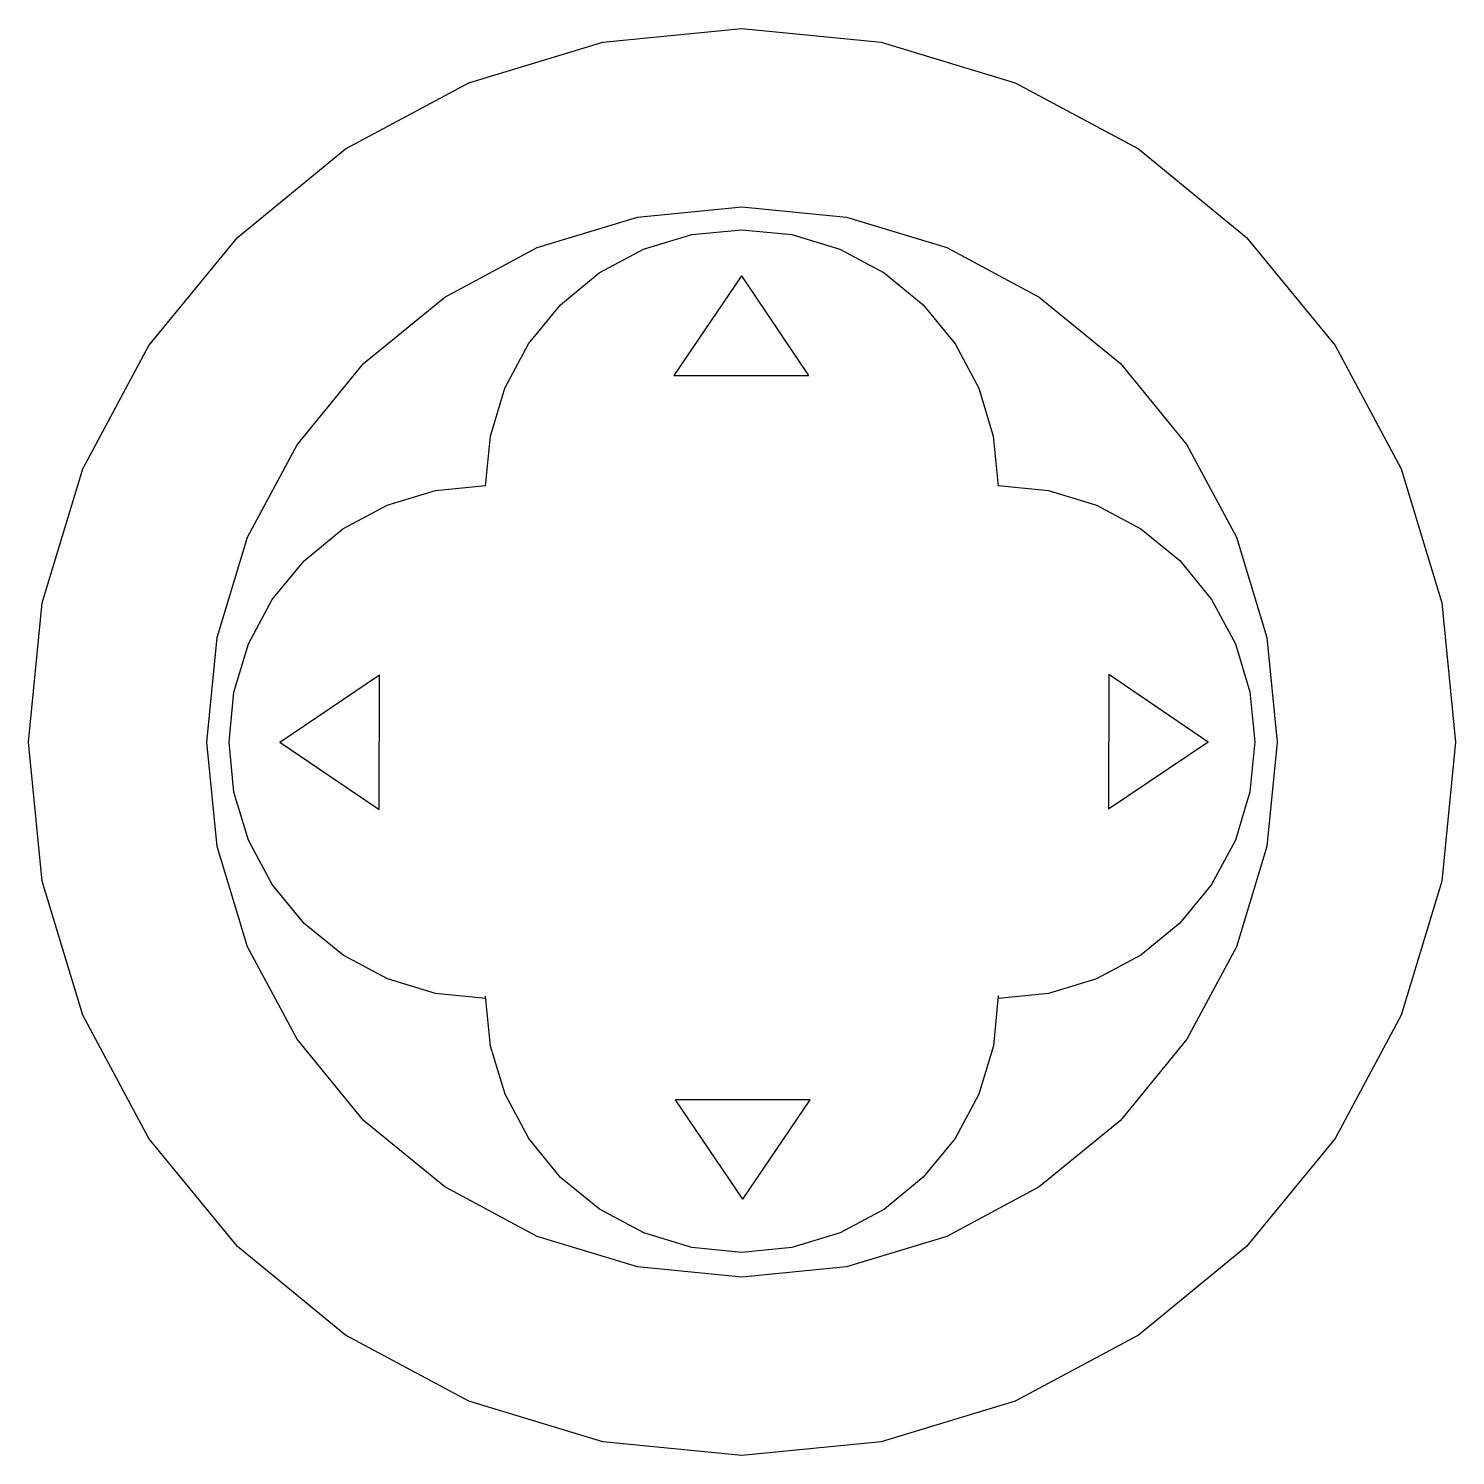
# Model space of a CAD drawing. Header units: millimetres. Extents: x -100 to 100, y -100 to 100.
import ezdxf

# ---------------------------------------------------------------- set-up
doc = ezdxf.new("R2010")
doc.units = ezdxf.units.MM

msp = doc.modelspace()

# ---------------------------------------------------------------- linework, layer by layer
at = {"color": 3}
for p, q in [((-19.49, 98.14), (0.02, 100.06)), ((0.02, 100.06), (19.53, 98.14)), ((-38.25, 92.45), (-19.49, 98.14)), ((19.53, 98.14), (38.29, 92.45)), ((-55.53, 83.21), (-38.25, 92.45)), ((38.29, 92.45), (55.58, 83.21)), ((-70.69, 70.77), (-55.53, 83.21)), ((55.58, 83.21), (70.73, 70.77)), ((-14.61, 73.62), (0.02, 75.06)), ((0.02, 75.06), (14.65, 73.62)), ((-28.68, 69.35), (-14.61, 73.62)), ((14.65, 73.62), (28.72, 69.35)), ((-83.12, 55.62), (-70.69, 70.77)), ((-13.76, 69.13), (-7.02, 71.18)), ((-7.02, 71.18), (-0.01, 71.87)), ((-0.01, 71.87), (7, 71.18)), ((7, 71.18), (13.75, 69.13)), ((70.73, 70.77), (83.17, 55.62)), ((-41.64, 62.42), (-28.68, 69.35)), ((-19.98, 65.8), (-13.76, 69.13)), ((13.75, 69.13), (19.96, 65.81)), ((28.72, 69.35), (41.69, 62.42)), ((-25.42, 61.33), (-19.98, 65.8)), ((-0.07, 65.38), (-9.52, 51.45)), ((-0.07, 65.38), (9.36, 51.44)), ((19.96, 65.81), (25.41, 61.34)), ((-53.01, 53.1), (-41.64, 62.42)), ((41.69, 62.42), (53.06, 53.1)), ((-29.89, 55.88), (-25.42, 61.33)), ((25.41, 61.34), (29.88, 55.89)), ((-92.37, 38.33), (-83.12, 55.62)), ((-33.21, 49.67), (-29.89, 55.88)), ((29.88, 55.89), (33.2, 49.68)), ((83.17, 55.62), (92.41, 38.33)), ((-62.34, 41.73), (-53.01, 53.1)), ((53.06, 53.1), (62.38, 41.73)), ((-9.52, 51.45), (9.36, 51.44)), ((-35.25, 42.92), (-33.21, 49.67)), ((33.2, 49.68), (35.24, 42.94)), ((-35.94, 35.91), (-35.25, 42.92)), ((35.24, 42.94), (35.93, 35.92)), ((-69.27, 28.76), (-62.34, 41.73)), ((62.38, 41.73), (69.31, 28.76)), ((-98.06, 19.57), (-92.37, 38.33)), ((92.41, 38.33), (98.1, 19.57)), ((-49.69, 33.27), (-42.95, 35.31)), ((-42.95, 35.31), (-35.94, 36)), ((35.95, 36), (42.96, 35.31)), ((42.96, 35.31), (49.71, 33.27)), ((-55.91, 29.94), (-49.69, 33.27)), ((49.71, 33.27), (55.92, 29.95)), ((-73.54, 14.7), (-69.27, 28.76)), ((-61.36, 25.47), (-55.91, 29.94)), ((55.92, 29.95), (61.37, 25.48)), ((69.31, 28.76), (73.58, 14.7)), ((-65.83, 20.03), (-61.36, 25.47)), ((61.37, 25.48), (65.84, 20.04)), ((-69.15, 13.81), (-65.83, 20.03)), ((65.84, 20.04), (69.17, 13.82)), ((-99.98, 0.06), (-98.06, 19.57)), ((98.1, 19.57), (100.02, 0.06)), ((-74.98, 0.06), (-73.54, 14.7)), ((73.58, 14.7), (75.02, 0.06)), ((-71.19, 7.07), (-69.15, 13.81)), ((69.17, 13.82), (71.21, 7.08)), ((-64.74, 0.06), (-50.8, 9.5)), ((-50.81, -9.38), (-50.8, 9.5)), ((51.42, 9.51), (51.41, -9.37)), ((65.35, 0.06), (51.42, 9.51)), ((-71.88, 0.06), (-71.19, 7.07)), ((71.21, 7.08), (71.91, 0.07)), ((-98.06, -19.45), (-99.98, 0.06)), ((-73.54, -14.57), (-74.98, 0.06)), ((-71.19, -6.96), (-71.88, 0.06)), ((-64.74, 0.06), (-50.81, -9.38)), ((65.35, 0.06), (51.41, -9.37)), ((71.91, 0.07), (71.22, -6.94)), ((75.02, 0.06), (73.58, -14.57)), ((100.02, 0.06), (98.1, -19.45)), ((-69.14, -13.7), (-71.19, -6.96)), ((71.22, -6.94), (69.17, -13.69)), ((-65.82, -19.91), (-69.14, -13.7)), ((69.17, -13.69), (65.85, -19.9)), ((-69.27, -28.64), (-73.54, -14.57)), ((73.58, -14.57), (69.31, -28.64)), ((-92.37, -38.21), (-98.06, -19.45)), ((-61.35, -25.36), (-65.82, -19.91)), ((65.85, -19.9), (61.38, -25.35)), ((98.1, -19.45), (92.41, -38.21)), ((-55.9, -29.83), (-61.35, -25.36)), ((61.38, -25.35), (55.93, -29.82)), ((-62.34, -41.6), (-69.27, -28.64)), ((-49.68, -33.14), (-55.9, -29.83)), ((55.93, -29.82), (49.72, -33.14)), ((69.31, -28.64), (62.38, -41.6)), ((-42.94, -35.19), (-49.68, -33.14)), ((49.72, -33.14), (42.97, -35.18)), ((-35.93, -35.87), (-42.94, -35.19)), ((-35.24, -42.55), (-35.92, -35.54)), ((35.95, -35.52), (35.26, -42.54)), ((42.97, -35.18), (35.96, -35.87)), ((-83.12, -55.49), (-92.37, -38.21)), ((92.41, -38.21), (83.17, -55.49)), ((-53.01, -52.97), (-62.34, -41.6)), ((62.38, -41.6), (53.06, -52.97)), ((-33.19, -49.29), (-35.24, -42.55)), ((35.26, -42.54), (33.22, -49.28)), ((-29.87, -55.51), (-33.19, -49.29)), ((33.22, -49.28), (29.9, -55.5)), ((9.57, -50.08), (-9.31, -50.07)), ((0.12, -64.01), (-9.31, -50.07)), ((0.12, -64.01), (9.57, -50.08)), ((-41.64, -62.3), (-53.01, -52.97)), ((53.06, -52.97), (41.69, -62.3)), ((-70.69, -70.65), (-83.12, -55.49)), ((-25.4, -60.96), (-29.87, -55.51)), ((29.9, -55.5), (25.43, -60.95)), ((83.17, -55.49), (70.73, -70.65)), ((-19.95, -65.43), (-25.4, -60.96)), ((25.43, -60.95), (19.99, -65.42)), ((-28.68, -69.23), (-41.64, -62.3)), ((41.69, -62.3), (28.72, -69.23)), ((-13.74, -68.75), (-19.95, -65.43)), ((19.99, -65.42), (13.77, -68.74)), ((-14.61, -73.5), (-28.68, -69.23)), ((-7, -70.79), (-13.74, -68.75)), ((13.77, -68.74), (7.03, -70.79)), ((28.72, -69.23), (14.65, -73.5)), ((-55.53, -83.08), (-70.69, -70.65)), ((0.02, -71.48), (-7, -70.79)), ((7.03, -70.79), (0.02, -71.48)), ((70.73, -70.65), (55.58, -83.08)), ((0.02, -74.94), (-14.61, -73.5)), ((14.65, -73.5), (0.02, -74.94)), ((-38.25, -92.32), (-55.53, -83.08)), ((55.58, -83.08), (38.29, -92.32)), ((-19.49, -98.02), (-38.25, -92.32)), ((38.29, -92.32), (19.53, -98.02)), ((0.02, -99.94), (-19.49, -98.02)), ((19.53, -98.02), (0.02, -99.94))]:
    msp.add_line(p, q, dxfattribs=at)

doc.saveas('drawing.dxf')
